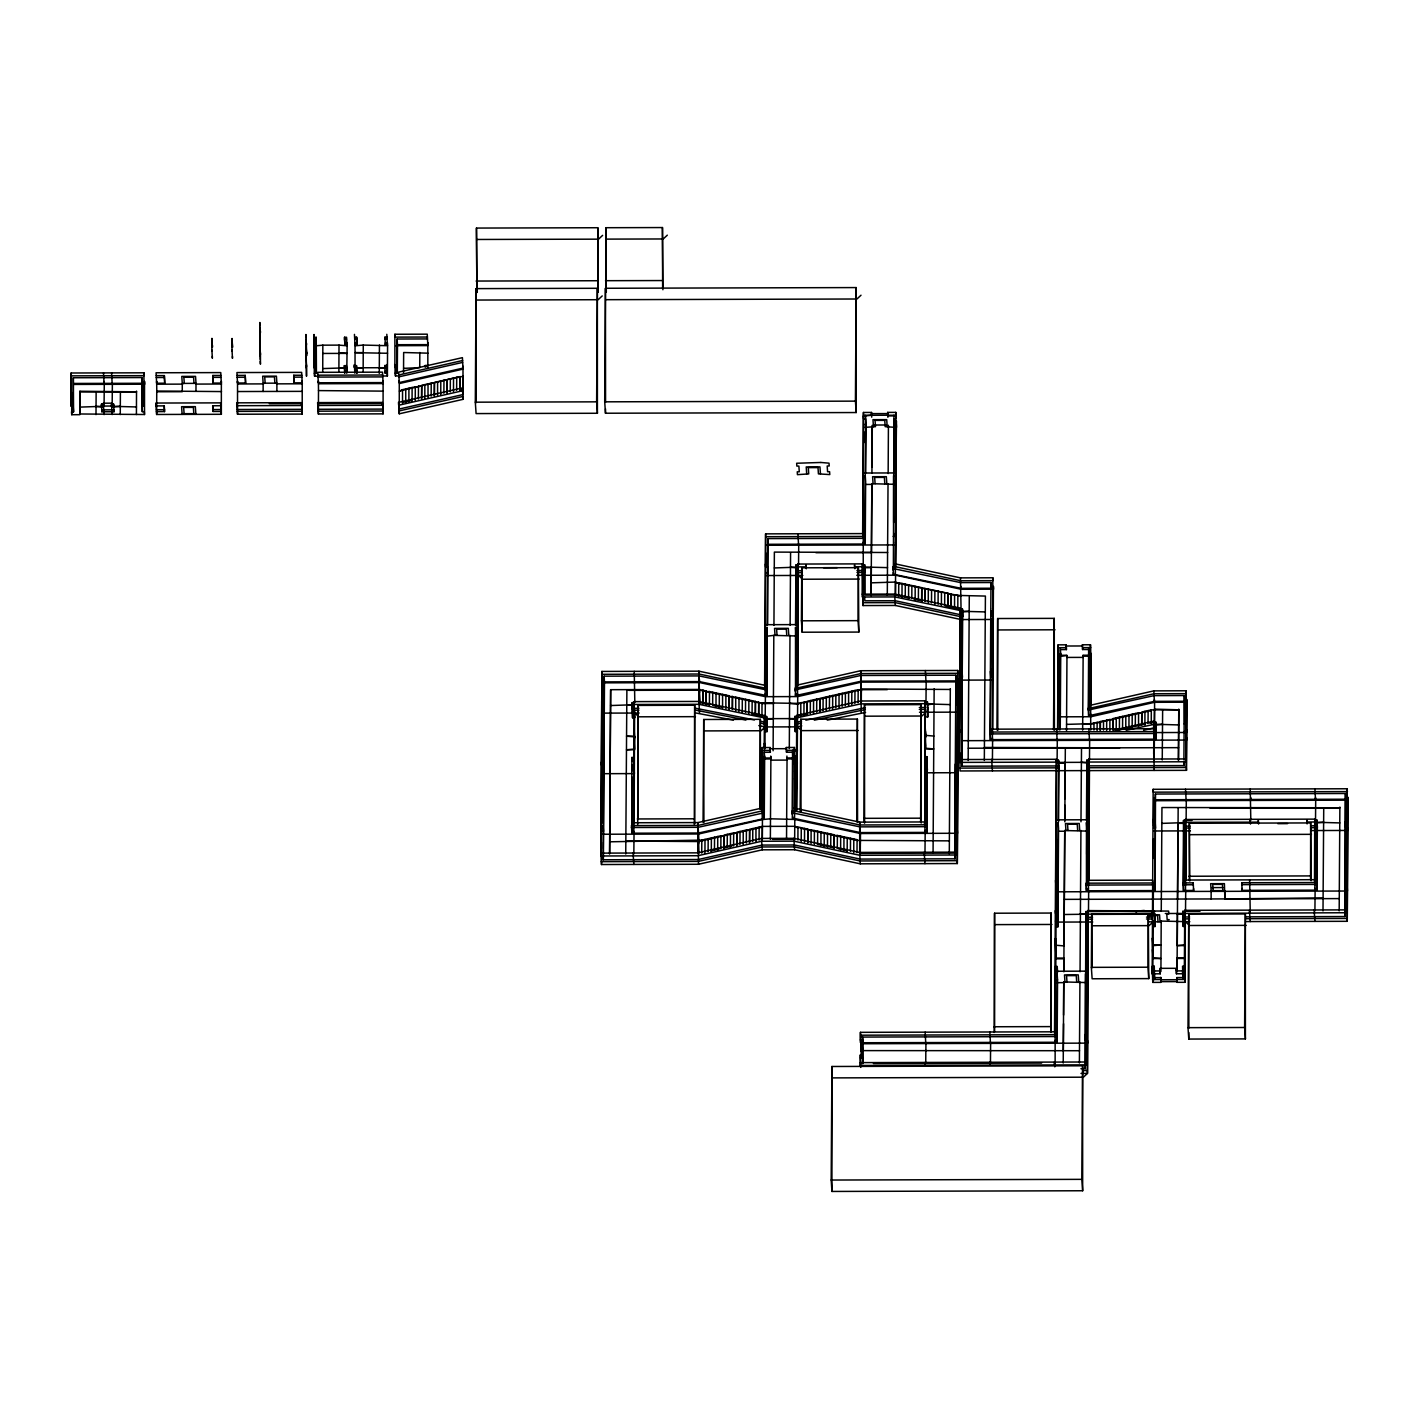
<?xml version="1.0" encoding="UTF-8"?>
<svg xmlns="http://www.w3.org/2000/svg" width="1419" height="1419" viewBox="0 0 1419 1419"><rect width="100%" height="100%" fill="white"/><g stroke="black" fill="none" stroke-linecap="round" stroke-linejoin="round"><path stroke-width="1.5" d="M71.145 373.002L71.34 375.858L144.135 375.663L143.94 372.807L71.145 373.002L70.95 403.298L71.145 406.136L73.167 406.136L73.557 411.847L71.535 411.847L71.73 414.703L79.819 414.685L79.907 391.254L136.579 391.821L79.961 391.963M71.145 406.136L71.34 375.858M71.73 414.703L71.659 392.389M73.167 406.136L73.345 377.756L142.095 377.56L142.29 411.652L144.312 411.652L144.507 414.508L79.766 413.976L79.907 391.254M73.557 411.847L73.345 377.756M95.995 414.632L96.137 391.928M103.498 406.047L103.498 404.167L101.476 404.167L101.476 406.065L113.609 406.029L113.609 404.131L111.587 404.131L111.587 406.029M101.866 411.758L101.866 409.878L113.999 409.843L113.999 411.741L101.866 411.758L101.476 404.167M104.084 381.48L104.066 383.378L103.498 372.913M104.101 410.836L104.084 414.614L103.303 403.209L111.391 403.173L112.172 414.596L112.19 410.8M104.084 404.167L104.279 384.336M112.172 404.149L112.367 384.318M120.26 414.561L120.402 391.857M136.419 414.525L136.526 391.094M142.29 411.652L142.095 377.56M141.918 405.94L143.922 405.94L143.94 372.807M144.507 414.508L144.525 381.374L144.72 384.23M156.072 404.025L156.055 405.905L164.143 405.887L164.533 411.599L156.445 411.616L155.859 403.049L220.566 402.872L220.761 405.728L212.673 405.763L213.063 411.457L221.151 411.439L221.346 414.295L156.64 414.472L156.445 411.616M156.267 375.627L164.356 375.609L164.728 383.201L156.64 383.236L156.072 372.771L220.761 372.594L221.329 383.059L213.24 383.077L212.868 377.365L212.868 375.467L220.956 375.45M221.488 391.573L156.746 391.041L156.64 414.472M156.64 383.236L156.658 381.339L156.799 391.75L182.271 391.697L182.271 383.414L196.017 383.361L195.964 390.935M164.728 383.201L164.356 375.609M164.533 411.599L164.285 405.905M211.857 351.202L211.945 338.343L212.407 347.229L212.424 345.331M212.353 356.311L212.336 358.209L211.91 350.032M213.063 411.457L212.815 405.763M213.24 383.077L212.868 375.467M220.761 405.728L220.779 403.847L221.169 409.541L213.081 409.577M221.346 414.295L221.346 381.161L221.329 383.059M231.971 351.344L232.06 338.467L232.521 347.353L232.095 341.074M232.468 356.435L232.45 358.333L232.042 350.156M236.955 403.794L236.938 405.692L301.626 405.515L301.644 403.617L269.291 403.705M237.133 375.414L245.221 375.379L245.593 382.988L237.505 383.006L236.938 372.558L301.644 372.381L302.212 382.828L294.123 382.846L293.733 377.152L293.751 375.255L301.839 375.237M302.212 382.828L302.229 380.931L302.212 414.064L237.523 414.242L236.742 402.836L301.431 402.659L301.626 405.515M237.505 383.006L237.523 381.108L237.523 414.242M245.593 382.988L245.221 375.379M259.854 355.619L259.872 353.721M259.961 347.761L260.032 327.239M260.457 352.87L260.44 364.169L260.245 361.331M260.422 332.933L260.44 331.053M263.136 391.467L263.136 383.183L276.9 383.148L276.882 391.431M294.123 382.846L293.751 375.255M302.212 414.064L301.644 403.617M305.919 367.645L305.936 365.765M306.043 359.805L306.132 346.928L306.61 353.916M306.522 364.896L306.504 376.212L305.936 334.512L306.132 337.367M306.61 352.781L306.593 355.814L306.167 349.535M306.504 344.959L306.504 343.079M306.664 353.491L306.114 339.265M314.007 367.627L314.025 334.494L313.812 364.772L314.007 367.627L316.029 367.627L316.419 373.321L314.397 373.339L314.45 366.847M318.636 376.177L314.592 376.177L314.646 367.539M316.029 367.627L316.242 337.35L314.22 337.35M316.419 373.321L316.242 337.35M317.998 377.082L317.821 372.328L382.509 372.15L383.077 382.598L318.388 382.775L317.998 377.082L382.687 376.904M383.077 382.598L383.095 380.718L383.095 413.851L318.388 414.029L317.608 402.606L382.314 402.428L382.509 405.284L317.803 405.462L317.821 403.581L382.527 403.404L382.917 409.098L318.211 409.275M383.236 391.13L318.495 390.597L318.388 414.029M318.388 382.775L318.388 380.895L318.495 390.597M322.716 372.381L322.84 345.172L339.017 345.119L347.141 345.81L346.75 373.25M338.875 372.328L339.017 345.119M344.746 371.352L344.728 373.25L344.356 365.659L346.378 365.641L346.768 371.352L344.746 371.352L344.356 365.659M344.533 339.159L344.533 337.261L346.555 337.261L346.945 344.852L344.923 344.852L344.533 339.159L346.555 339.141M344.923 344.852L344.533 337.261M346.378 365.641L346.36 367.539L344.338 367.539M346.945 344.852L346.945 342.955L344.923 342.972M356.471 367.503L354.448 367.521L354.466 365.623L356.488 365.623L356.861 373.215L356.488 365.623M354.644 337.243L356.666 337.225L357.038 344.835L355.016 344.835L354.448 334.387M354.839 373.215L354.466 365.623M355.016 344.835L355.034 342.937L355.052 372.292M357.038 344.835L356.666 337.225M363.14 372.275L363.264 345.065L387.582 345.704L387.387 375.982L383.343 376M379.263 373.41L379.441 345.012M382.509 405.284L382.527 403.404M384.797 365.534L384.78 367.432L386.802 367.432L386.819 365.534L384.797 365.534L385.17 373.144L387.192 373.126L387.387 375.982M386.979 339.035L386.997 337.154L384.975 337.154L384.957 339.052L386.979 339.035L387.582 345.704M385.17 373.144L385.188 371.246L387.192 371.246L387.192 373.126M385.347 344.746L385.365 342.866L387.387 342.848L387.369 344.746L385.347 344.746L384.975 337.154M395.316 366.616L395.28 373.108L397.302 373.108L396.912 367.397L394.89 367.397L394.89 334.263L427.243 334.175L427.811 344.64L397.48 344.711L397.089 339.017L427.421 338.928M399.519 375.946L395.475 375.964L395.529 367.308M396.912 367.397L397.089 339.017M397.302 373.108L397.48 344.711M398.704 403.351L398.686 405.249L462.417 390.793L462.417 388.912L462.807 394.606L399.076 409.062L399.271 413.798L462.984 399.36L463.002 366.226L462.984 368.124L399.253 382.562L398.686 372.115L462.417 357.659L462.984 368.124M399.253 382.562L399.271 380.664L399.271 413.798M402.517 403.351L402.553 389.657L412.113 387.493L421.727 386.039L421.638 399.023M403.528 373.339L403.652 352.515L427.97 353.171M405.71 402.624L405.745 388.93M408.885 401.896L408.92 388.221M412.078 401.187L412.113 387.493M415.253 400.46L415.306 386.766M418.392 399.023L418.481 386.039M419.829 352.48L419.74 367.61L403.599 368.372M421.585 398.296L421.674 385.329L431.234 383.165L434.462 383.148L434.374 396.132M424.813 398.296L424.849 384.602M425.221 367.326L425.221 365.428L427.243 365.428L427.243 367.308M427.811 344.64L427.828 342.742L427.828 367.592M428.006 397.568L428.041 383.875M431.145 396.132L431.234 383.165M434.338 395.404L434.409 382.438L443.97 380.274L447.216 380.257L447.127 393.24M437.566 395.404L437.602 381.711M440.759 394.677L440.795 380.984M443.881 393.24L443.97 380.274M447.074 392.531L447.162 379.547L456.723 377.383L459.951 377.365L459.862 390.349M450.266 391.804L450.355 378.82M453.495 391.786L453.53 378.11M456.634 390.349L456.723 377.383M459.827 389.64L459.898 376.656L463.144 376.656M475.312 402.18L476.057 288.625L597.364 288.288L597.399 413.266L476.092 413.585L475.312 402.18L596.636 401.843L597.399 413.266M476.465 228.069L476.89 292.474L476.465 228.069L597.771 227.732L598.197 292.137L597.771 227.732M476.163 402.677L476.057 288.625M596.636 401.843L597.364 288.288M795.385 691.833L795.119 688.02L797.141 688.02L796.946 685.164L860.677 670.726L957.736 670.46L956.725 855.001L859.683 855.267L794.019 841.165L761.666 841.254L697.935 855.71L600.893 855.976L601.887 671.435L698.928 671.169L764.61 685.253L764.806 688.109L766.828 688.109L767.2 695.7L699.496 681.617L604.476 681.883L604.086 676.171L699.124 675.923L766.81 689.989L767.218 627.535L765.196 627.553L765.001 624.697L797.354 624.608L797.549 627.464L795.527 627.464L795.509 695.629L861.244 681.173L956.282 680.907L956.122 704.941M600.893 855.976L601.887 671.435M957.311 863.55L958.304 679.009L957.311 863.55L860.269 863.816L794.605 849.733L762.251 849.821L698.52 864.26L601.479 864.526L601.319 855.196M601.372 848.704L601.408 842.212M601.532 822.754L602.365 695.133M601.479 864.526L601.532 855.87M601.745 823.428L602.365 728.266M604.707 401.825L605.452 288.27L856.171 287.578L856.207 412.539L605.487 413.231L604.707 401.825L855.426 401.134L856.207 412.539M605.86 227.714L606.285 292.119L605.86 227.714L662.46 227.554L662.904 289.742M605.487 413.231L605.523 408.867M605.558 402.322L605.452 288.27M604.086 676.171L603.306 859.772L698.343 859.524L762.074 845.068L794.409 844.979L860.091 859.08L955.111 858.814L955.306 764.149L957.328 764.149L957.133 761.293M603.306 859.772L604.476 681.883M609.585 854.061L610.649 689.687L699.62 689.439M609.638 852.606L610.649 689.687M625.744 854.025L626.879 690.343M764.664 756.114L764.256 818.568L698.52 833.024L631.792 833.201L631.863 757.48L633.885 757.48L634.275 763.174L633.885 822.648M767.023 722.2L766.969 731.654L764.947 731.672L764.398 715.531L698.733 701.447L634.045 701.625L634.577 717.748L632.555 717.766L632.218 702.6L634.24 702.582M631.792 833.201L632.164 777.24M632.555 717.766L632.218 702.6M634.045 701.625L633.814 833.201L633.832 831.303M634.045 742.048L634.133 729.189L634.595 738.057M633.832 853.99L634.027 834.159M634.825 702.6L634.24 671.347M634.098 823.339L634.612 710.192M637.699 824.652L638.053 705.403L694.671 705.243L694.742 823.659M638.16 819.455L638.053 705.403M662.638 288.163L662.46 227.554M694.317 824.51L694.671 705.243M709.535 704.675L698.946 702.405L698.928 704.303L766.615 718.386M698.538 853.812L698.716 833.982L762.446 819.543L770.482 818.798L794.8 819.455L860.464 833.538L955.501 833.272M699.496 681.617L699.514 679.736M699.638 701.678L699.124 683.586L698.928 704.303L632.2 704.48L632.59 710.192L638.94 710.174M701.731 853.103L701.802 840.119L720.923 835.791L724.169 835.773L724.08 848.757M702.813 703.114L702.902 690.148L702.866 703.842M703.061 822.115L703.718 719.486L760.336 719.327L760.602 809.362M703.913 822.612L703.718 719.486M704.959 853.085L704.995 839.392M706.094 703.824L706.183 690.84L702.937 690.858M706.148 704.534L706.183 690.84M708.099 851.648L708.187 838.664M709.429 705.243L709.465 691.55L706.236 691.567M711.327 851.648L711.362 837.955M712.657 705.225L712.746 692.259L709.465 691.55M714.466 850.212L714.555 837.228M715.992 706.644L716.027 692.969L712.746 692.259M717.695 850.194L717.748 836.5M719.273 707.354L719.309 693.66L716.027 692.969M720.834 848.757L720.923 835.791M722.555 708.063L722.59 694.37L719.309 693.66M724.027 848.048L724.116 835.064L733.676 832.9L736.904 832.882L736.816 845.866M725.854 708.755L725.889 695.079L722.59 694.37M727.22 847.32L727.291 834.337M729.082 708.755L729.171 695.771L725.889 695.079M729.135 709.465L729.171 695.771M730.448 847.303L730.483 833.627M732.364 709.465L732.452 696.481L729.206 696.498M732.435 708.01L732.452 696.481M733.588 845.866L733.676 832.9M735.698 710.884L735.734 697.19L732.506 697.19M736.78 845.156L736.851 832.173L746.412 830.009L749.658 829.991L749.569 842.975M738.98 711.575L739.015 697.882L735.734 697.19M739.955 844.429L740.044 831.445M742.261 712.285L742.297 698.591L739.015 697.882M743.201 844.429L743.237 830.736M745.489 712.285L745.578 699.301L742.297 698.591M746.323 842.992L746.412 830.009M748.824 713.686L748.86 700.01L745.578 699.301M749.516 842.265L749.604 829.281L762.34 826.39L794.693 826.301L798.844 827.898L794.746 827.029M752.07 713.686L752.159 700.702L748.86 700.01M752.709 841.538L752.797 828.572M755.351 714.396L755.44 701.412L752.159 700.702M755.405 715.105L755.44 701.412M755.937 841.538L755.972 827.845M758.633 715.087L758.722 702.121L755.476 702.121M758.686 715.815L758.722 702.121M759.076 840.101L759.165 827.117M759.75 808.865L760.336 719.327M761.968 716.506L762.003 702.813L758.757 702.831M631.81 831.321L631.42 825.61L698.13 825.432L761.861 810.976L762.056 747.565L770.145 747.547L770.34 752.283L764.273 752.301L764.664 758.012L770.73 757.994L770.872 760.141L787.048 760.087L786.906 756.061M762.056 747.565L762.234 818.586M762.269 839.374L762.34 826.39M762.287 810.196L762.642 756.132M762.305 840.083L762.446 819.543M762.517 808.724L762.712 778.446M764.273 750.42L763.865 812.874L698.13 827.312L631.402 827.508M764.202 747.973L764.398 715.531M764.61 685.253L765.604 533.863L862.646 533.597L862.841 536.435M764.469 749.534L764.504 743.095L764.859 748.327M764.947 731.672L764.61 716.489L766.632 716.489L767.005 724.098M765.604 533.863L765.178 695.7L765.196 693.82M765.249 685.164L765.551 637.574M766.029 566.199L766.1 553.233M765.036 748.629L764.983 724.098L760.761 723.193M765.196 716.506L765.391 696.676L699.709 682.574L604.813 682.841M765.462 685.856L765.551 670.708M766.969 731.654L766.632 716.489M767.236 625.389L767.803 538.599L864.845 538.333L865.661 415.324M767.2 695.7L767.218 627.535M767.661 624.591L767.803 538.599M770.145 749.445L770.145 747.547M770.73 757.994L770.73 756.096L770.925 758.952L764.859 758.97M770.357 839.356L770.889 758.243M773.107 750.775L773.816 635.375L798.134 636.014L797.939 633.158L795.917 633.176L795.527 627.464M773.94 625.265L774.366 552.097L887.638 552.505M786.321 749.392L786.321 747.494L794.409 747.476L794.587 818.497L860.269 832.581L926.979 832.403L927.05 756.664L925.028 756.664L925.419 762.375M786.906 757.959L792.955 757.941L792.582 752.23L786.516 752.247L786.516 750.349L794.605 750.332M786.534 839.303L787.048 758.207M789.301 748.558L789.993 635.322M790.117 625.229L790.578 552.771M794.587 818.497L792.565 818.497L792.174 812.785L792.582 750.332M792.565 818.497L792.582 816.599M792.937 762.535L792.973 756.043L794.995 756.043L794.871 808.635M926.979 832.403L926.607 824.794L859.879 824.971L794.214 810.888L794.409 747.476M796.964 716.4L797.283 731.583L795.261 731.583L794.942 716.418L807.588 714.005M795.545 625.3L795.935 565.01L797.957 565.01L797.531 695.612L797.531 693.731L795.509 693.731L795.509 695.629M794.64 810.107L794.995 756.043M794.658 839.995L794.8 819.455M795.261 731.583L794.942 716.418M795.775 654.798L795.917 633.176M795.97 624.52L795.935 565.01M796.13 810.621L796.751 715.442L860.482 701.004L925.188 700.826L925.223 824.705M796.946 685.164L797.744 564.053L862.45 563.875L863.018 605.558L895.371 605.47L961.053 619.553L960.698 671.471M796.361 809.149L796.609 771.297L794.587 771.297M796.768 755.866L796.857 743.006L797.372 750.704L793.327 750.722M796.768 810.515L797.726 696.587L861.457 682.131L958.499 681.865M797.797 685.767L798.081 566.908M798.542 565.01L798.72 545.18M797.904 839.995L797.975 827.011L807.837 829.122L807.801 842.815M800.174 810.941L800.777 719.22L857.378 719.061L857.555 822.186M800.777 716.4L800.813 702.707L807.234 701.979L807.163 714.963M801.416 620.812L801.77 567.813L858.371 567.671L858.814 632.076L802.196 632.218L801.416 620.812L858.034 620.653L858.814 632.076M801.025 811.437L800.777 719.22M802.196 632.218L801.77 567.813M801.221 841.414L801.256 827.72M803.917 714.963L804.005 701.997M804.52 842.106L804.555 828.43M807.109 714.254L807.198 701.27L816.759 699.106L819.987 699.088L819.898 712.072M807.748 842.106L807.837 829.122M810.302 713.526L810.373 700.543M811.083 843.525L811.118 829.831L807.872 829.831M813.53 713.509L813.566 699.833M814.364 844.216L814.4 830.541L811.118 829.831M816.67 712.09L816.759 699.106M817.592 844.216L817.681 831.232L814.4 830.541M819.845 711.362L819.934 698.379L858.176 689.723L887.283 689.634M820.927 845.635L820.962 831.942L817.681 831.232M823.038 710.635L823.126 697.651M824.208 846.345L824.244 832.651L820.962 831.942M826.266 710.635L826.319 696.942M827.49 847.037L827.525 833.343L824.244 832.651M829.405 709.198L829.494 696.215M830.736 847.037L830.824 834.053L827.525 833.343M832.651 709.181L832.687 695.487M831.179 1180.04L831.924 1066.485L1082.626 1065.793L1082.662 1190.754L831.942 1191.446L831.179 1180.04L1081.881 1179.349L1082.662 1190.754M834.017 847.746L834.106 834.762L830.824 834.053M831.942 1191.446L831.924 1066.485M834.07 848.456L834.106 834.762M835.791 707.744L835.862 694.778M837.299 848.438L837.387 835.472L834.141 835.472M839.019 707.744L839.055 694.051M840.633 849.857L840.669 836.163L837.387 835.472M842.159 706.307L842.247 693.323M843.915 850.566L843.95 836.873L840.669 836.163M845.352 705.58L845.422 692.596M847.196 851.276L847.232 837.582L843.95 836.873M848.58 705.58L848.615 691.887M850.442 851.258L850.513 838.274L847.232 837.582M851.772 704.853L851.808 691.159M855.426 401.134L856.171 287.578M853.759 852.677L853.795 838.984L850.513 838.274M854.894 703.416L854.983 690.432M856.721 821.707L857.378 719.061M858.034 620.653L858.371 567.671M857.005 852.659L857.094 839.693L853.795 838.984M858.087 702.689L858.176 689.723M860.783 696.002L860.872 683.142L861.457 690.414M860.375 840.403L860.269 854.398L859.879 834.549L860.357 841.538M861.28 701.979L861.368 688.995L950.375 689.457M861.244 681.173L861.262 679.275M860.411 841.112L860.464 833.538M861.315 702.689L860.854 675.479L955.892 675.213L956.282 680.907M962.88 616.697L962.49 610.986L894.786 596.92L862.45 597.009L862.45 563.875M862.646 533.597L863.444 412.468L871.532 412.45L871.709 417.186M862.45 597.009L862.646 564.833L864.668 564.815L864.916 594.259M863.444 412.468L863.231 564.833M863.213 544.045L863.231 542.147M863.284 533.491L863.462 505.377M863.887 442.657L863.958 431.837M863.018 605.558L863.036 572.425L856.97 572.442M1087.894 911.548L1086.883 1064.853L860.446 1065.474L860.304 1055.044L862.326 1055.044M1080.941 1068.684L1085.269 1068.667L1085.464 974.019L1087.486 974.002L1087.291 971.146L1054.938 971.252L1055.133 974.09L1057.155 974.09L1057.545 979.802L1057.137 1042.255L860.588 1042.752L860.393 1039.914L860.446 1032.34L1054.548 1031.808L1054.743 1034.664M860.446 1065.474L860.304 1055.044M860.588 1042.752L860.446 1032.34M861.173 1051.319L861.014 1042.788M861.085 1057.102L861.227 1043.745L1087.664 1043.125L1087.468 1040.269L1085.446 1040.287L1085.056 1034.575L1087.078 1034.575L1086.883 1031.719M864.668 564.815L864.473 595.111L894.804 595.022L909.632 598.197M768.193 544.293L865.235 544.027L865.643 481.573L865.253 475.879L863.231 475.879L863.036 473.024L895.389 472.935L895.584 475.791L893.562 475.791L893.686 522.6M865.696 472.935L866.033 423.181M864.011 822.133L864.508 704.782L921.108 704.622L921.197 823.038M862.468 1063.576L862.646 1037.076L863.054 1063.576M864.579 823.197L864.508 704.782M871.514 414.33L871.532 412.45M871.124 595.093L871.851 483.702L896.169 484.358L895.974 481.502L893.952 481.502M871.922 472.882L872.242 425.31M871.177 595.803L871.319 566.979M815.925 552.701L871.461 552.541L871.851 483.702M872.011 467.117L872.295 426.019M887.691 414.295L887.691 412.397L895.779 412.379L895.974 415.235L887.886 415.253L887.691 412.397M887.886 415.253L887.886 417.151L887.638 413.585L871.461 413.621M887.301 595.04L888.028 483.666M888.152 473.556L888.418 425.257M991.367 588.229L961.035 588.317L893.349 574.234L893.952 415.235M893.349 574.234L893.349 572.336M894.005 472.846L894.325 423.11M895.779 412.379L895.371 574.234M895.389 595.022L895.478 582.056L871.266 582.837M895.424 565.844L896.365 420.946L894.342 420.946M895.442 595.732L895.566 575.192L865.253 575.28M895.637 566.536L896.365 420.946M898.67 595.732L898.759 582.748L921.747 587.679L921.711 601.372M902.005 597.151L902.041 583.457M905.233 597.133L905.322 584.167M908.568 598.552L908.603 584.859M911.814 598.552L911.885 585.568M915.149 599.971L915.184 586.278M918.377 599.953L918.465 586.987M921.658 600.663L921.747 587.679M920.629 821.973L921.108 704.622M924.94 601.372L925.028 588.388L921.8 588.388M925.011 599.918L925.028 588.388M925.188 700.826L924.957 832.403M924.975 853.191L925.17 833.361M925.968 703.948L926.164 681.954M927.05 756.664L926.589 826.692L859.879 826.869L792.174 812.785M927.352 711.238L925.33 711.256L925.72 716.95L927.742 716.95L927.405 701.784L925.383 701.784M928.274 602.791L928.31 589.098L925.082 589.098M925.738 1063.399L925.827 1050.432M927.742 716.95L927.795 707.496M925.88 1051.142L925.915 1043.568M931.503 602.773L931.591 589.79L928.31 589.098M933.063 853.174L934.145 688.8M934.837 604.192L934.873 590.499L931.591 589.79M938.083 604.175L938.154 591.209L934.873 590.499M941.4 605.594L941.453 591.918L938.154 591.209M944.646 605.594L944.735 592.61L941.453 591.918M947.927 606.303L948.016 593.319L944.735 592.61M947.981 607.013L948.016 593.319M949.293 853.848L950.322 688.747M951.209 606.995L951.298 594.029L948.069 594.029M951.28 605.558L951.298 594.029M954.544 608.414L954.579 594.721L951.351 594.738M955.892 675.213L954.721 853.103L859.701 853.369M957.825 609.123L957.86 595.43L954.579 594.721M956.725 855.001L957.736 670.46M1058.539 762.127L959.475 762.393L960.273 608.148L894.591 594.064L862.255 594.153M959.475 762.393L960.468 609.106L945.639 605.931M1087.433 770.606L960.06 770.96L959.954 752.975M960.503 670.779L960.61 611.004M961.035 588.317L961.053 586.419M961.053 609.106L960.468 577.87L894.804 563.786L894.981 566.624L960.663 580.726L993.016 580.637L992.821 577.781L960.468 577.87M960.468 609.106L962.49 609.106L961.887 766.207L1058.946 765.941L1058.574 821.903M961.887 766.207L962.49 609.106M968.166 760.495L969.283 596.831M984.325 760.442L985.407 596.069L957.86 595.43M892.959 568.522L960.645 582.606L990.976 582.535L989.983 733.925L1155.775 733.481L1156.166 739.175L990.373 739.636L990.001 732.044L1155.793 731.583L1156.183 737.295M990.373 739.636L991.171 618.79M992.821 577.781L992.395 739.636L992.413 737.738M990.444 1063.221L990.622 1043.391M992.413 760.424L992.608 740.594M992.679 729.774L993.406 586.331L993.602 589.187M994.205 1032.464L994.559 913.215L1051.177 913.056L1051.248 1031.471M994.63 1031.613L994.559 913.215M996.936 729.898L997.663 618.524L1054.264 618.365L1054.388 730.235M997.788 730.395L997.663 618.524M1050.823 1032.305L1051.177 913.056M1053.537 729.738L1054.264 618.365M1054.548 1031.808L1056.321 759.289L959.279 759.555M1054.53 1064.942L1054.548 1063.044M1057.598 972.228L1057.208 966.516L1055.186 966.534L1055.133 1063.044M1245.705 916.834L1345.052 916.55L1345.425 793.505L1155.385 794.037L1155.172 890.582L1086.44 890.777L1086.457 822.612L1088.479 822.612L1088.284 819.756L1055.931 819.845L1056.126 822.701L1058.148 822.683L1058.539 828.394L1057.882 926.802L1055.86 926.82L1056.534 760.247L1058.556 760.229L1058.929 767.839L959.865 768.105M1055.115 1042.255L1055.133 1040.358M1055.789 971.838L1056.446 839.214M1057.12 760.247L1057.297 740.416M1057.581 729.206L1058.148 644.847L1066.219 644.829L1066.414 649.583L1060.348 649.6L1060.738 655.294L1066.804 655.276L1066.946 657.423L1083.123 657.387L1082.981 655.241L1089.047 655.223L1088.657 649.512L1082.591 649.53L1082.395 644.794L1090.484 644.758L1090.732 730.076M1057.794 729.898L1058.148 644.847M1058.361 707.478L1058.716 653.414L1058.574 708.17M1057.208 966.516L1056.747 1036.544L860.623 1037.076M1057.882 926.802L1058.148 822.683M1058.166 820.519L1058.556 760.229M1059.816 730.093L1060.348 647.703M1060.241 729.26L1060.738 653.414M1063.221 1063.026L1063.753 981.913L1086.049 982.569M1063.824 971.075L1064.747 830.523L1089.065 831.162L1088.87 828.306L1086.848 828.324L1086.457 822.612M1064.8 821.867L1065.332 747.955M1063.541 1023.72L1063.31 1050.042M1063.594 1015.082L1063.753 981.913M1063.878 971.802L1063.913 958.073L1055.825 958.091M1064.747 830.523L1064.037 945.923L1055.913 945.231M1064.871 820.413L1064.959 805.283M1065.013 798.791L1065.19 762.393M1066.219 646.727L1066.219 644.829M1066.52 730.856L1066.964 655.525L1060.933 656.27M1079.398 1062.991L1079.93 981.877M1080.054 971.767L1080.923 830.47M1080.976 821.814L1081.509 747.919M1082.395 646.674L1082.395 644.794M1082.591 649.53L1082.591 647.649L1090.679 647.614M1082.644 730.111L1083.14 655.489M1081.881 1179.349L1082.626 1065.793M1154.605 911.37L1085.872 911.566L1085.269 1068.667M1086.457 820.448L1086.865 760.158L1088.887 760.158L1088.515 880.223M1085.907 971.075L1085.854 913.446M1086.44 890.777L1086.049 883.168L1154.8 882.99L1155.19 888.684L1153.168 888.702L1153.15 890.582L1152.76 884.888M1086.67 854.273L1086.848 828.324M1086.883 821.832L1086.865 760.158M1088.657 647.632L1088.249 710.085L1154.002 695.629L1184.333 695.541L1184.581 723.087M1184.723 701.252L1154.392 701.341L1088.639 715.779L1089.029 655.489M1086.883 1064.853L1087.681 910.59L1168.6 911.087L1168.795 913.942L1166.773 913.942L1167.163 919.654L1169.185 919.636M1088.071 883.168L1088.675 759.2L1185.716 758.934L1185.912 761.772L1086.848 762.056L1087.238 767.75L1186.302 767.484L1186.497 770.34L1089.455 770.606L1089.26 767.75M1088.887 760.158L1088.462 890.76M832.687 1077.89L1083.406 1077.198L1087.468 1073.403L1087.681 910.59M1092.577 919.14L1088.267 919.157L1087.468 1073.403L1080.994 1073.42M1088.479 911.566L1088.657 891.717M1088.728 880.915L1089.455 770.606M1089.473 760.158L1089.65 740.328M1088.639 715.779L1088.267 708.187L1090.289 708.187L1090.484 644.758M1090.661 715.779L1090.679 713.881M1090.945 705.917L1091.069 653.325L1091.264 656.181M1091.353 967.35L1091.708 914.368L1148.308 914.208L1148.751 978.613L1092.133 978.773L1091.353 967.35L1147.971 967.208L1148.751 978.613M1092.204 967.723L1091.708 914.368M1093.96 730.076L1093.96 722.874L1100.381 722.147L1100.328 730.785M1097.082 730.803L1097.153 722.147M1100.275 730.076L1100.328 721.437L1113.135 719.256L1113.064 730.076M1103.503 730.076L1103.521 720.71M1106.643 730.803L1106.696 719.983M1109.871 730.785L1109.889 719.256M1113.01 729.348L1113.081 718.546L1138.57 712.764L1141.798 712.746L1141.727 723.566M1116.185 730.803L1116.256 717.819M1119.414 730.785L1119.449 717.092M1122.553 729.348L1122.642 716.382M1125.781 729.348L1125.817 715.655M1128.921 727.912L1129.01 714.928M1132.167 727.894L1132.202 714.2M1135.289 726.457L1135.377 713.491M1138.535 726.457L1138.57 712.764M1141.674 725.02L1141.763 712.036L1151.306 709.872L1178.817 709.802L1178.479 760.619M1144.902 725.003L1144.938 711.327M1148.042 723.566L1148.131 710.6M1147.971 967.208L1148.308 914.208M1151.27 723.566L1151.306 709.872M1182.949 971.891L1182.896 979.447L1182.559 966.179L1184.581 966.179L1184.528 973.736L1176.44 973.771L1176.209 968.308L1160.033 968.343L1160.263 973.806L1152.175 973.824L1153.168 789.301L1347.27 788.769L1346.666 912.736L1165.301 913.517M1113.259 730.306L1153.629 721.171L1154.144 770.428M1153.682 754.021L1153.771 741.144L1154.25 748.132M1154.605 977.638L1160.671 977.62L1160.848 982.374L1152.76 982.391L1152.228 966.268L1154.25 966.25L1154.587 979.536L1154.215 971.926M1154.995 917.082L1154.942 926.536L1152.92 926.554L1152.938 922.758M1153.257 898.404L1153.168 912.417L1152.778 892.551L1153.257 899.54M1153.363 858.406L1153.487 838.948M1153.576 825.964L1153.753 797.85L1153.789 826.656M1154.161 759.981L1154.25 746.997M1154.197 729.721L1153.629 721.171M1154.41 722.129L1154.498 709.145L1178.817 709.802M1154.41 699.443L1154.392 701.341L1153.824 690.876L1186.178 690.787L1185.912 761.772M1152.76 982.391L1152.938 956.441M1152.991 947.786L1153.133 926.146M1153.31 899.114L1153.381 887.23M1154.303 747.724L1154.356 740.15M1154.463 722.839L1154.605 702.299L1186.94 702.21L1186.497 770.34M1154.197 973.824L1154.25 966.25M1154.942 926.536L1154.605 913.268L1064.25 914.51M1155.172 890.582L1155.385 794.037M1155.775 733.481L1155.846 722.111L1149.585 723.087M1156.166 739.175L1156.237 727.823M1160.263 973.806L1160.086 969.071M1160.831 977.319L1160.795 981.646L1176.972 981.611L1176.848 977.585L1182.914 977.567L1182.524 971.855M1160.919 971.536L1161.203 921.091L1189.831 921.729M1161.256 911.353L1161.948 807.535L1339.908 807.766L1209.981 808.12M1162.25 759.963L1162.64 709.837M1176.44 973.771L1176.457 971.873M1176.262 969.017L1176.245 970.915L1184.333 970.88L1184.528 973.736M1177.043 970.773L1178.16 808.209M1178.426 759.91L1178.763 709.092M1177.096 971.483L1177.131 957.772L1185.22 957.736M1185.362 945.586L1177.273 945.604L1177.415 913.481M1178.018 822.63L1177.522 898.333M1185.06 913.197L1185.273 926.465L1183.251 926.465L1182.914 911.3L1200.031 911.246M1191.995 820.43L1183.517 820.448L1183.091 884.8L1193.202 884.764L1193.219 882.884L1183.109 882.902L1183.481 890.511L1193.592 890.476L1193.61 888.578M1183.907 759.892L1184.333 695.541M1183.251 926.465L1183.304 916.993L1189.636 916.976M1183.481 890.511L1183.907 826.16L1190.239 826.142M1087.256 765.87L1184.297 765.604L1184.333 761.223M1184.333 970.88L1184.741 910.324L1346.471 909.881L1346.666 912.736M1185.131 882.902L1185.326 819.49L1314.721 819.135L1314.916 821.991M1185.716 758.934L1186.178 690.787M1185.273 926.465L1184.936 911.282M1185.539 820.448L1185.504 890.493M1176.848 977.585L1177.025 982.32L1185.113 982.303L1184.581 966.179M1185.574 879.957L1185.663 822.346M1186.302 767.484L1186.745 699.354L1186.94 702.21M1185.113 982.303L1185.308 918.891M1185.521 911.3L1185.716 891.451M1185.787 880.649L1185.912 828.04M1186.124 820.448L1186.302 800.618M1188.005 1027.658L1188.75 914.102L1245.368 913.942L1245.403 1038.903L1188.785 1039.063L1188.005 1027.658L1244.623 1027.498L1245.403 1038.903M1189.264 880.064L1189.353 823.268L1310.659 822.931L1311.138 880.702M1188.785 1039.063L1188.82 1032.518M1188.856 1028.154L1188.75 914.102M1189.814 881.039L1189.353 823.268M1323.093 897.943L1224.881 898.919L1224.402 883.647L1210.655 883.682L1211.187 891.38M1241.731 882.742L1241.731 884.64L1316.53 884.427L1316.921 890.139L1242.122 890.352L1241.731 882.742L1316.548 882.547L1316.938 888.241M1242.122 890.352L1242.122 888.454M1244.623 1027.498L1245.368 913.942M1249.625 913.002L1249.642 911.104M1250.228 822.169L1250.228 820.271M1250.795 799.482L1250.813 797.584M1250.228 911.122L1249.625 879.869M1250.813 820.271L1250.228 789.035M1310.571 879.727L1310.659 822.931M1314.526 882.547L1314.721 819.135M1311.262 827.703L1317.329 827.685L1316.956 820.093L1314.934 820.093L1314.899 890.139L1314.916 888.259M1314.916 910.945L1315.111 891.097M1315.129 855.799L1315.236 838.505M1315.519 820.093L1315.697 800.263M1315.502 797.407L1315.502 799.305L1314.916 788.858M1316.53 884.427L1316.956 820.093M1316.921 890.139L1317.346 825.787L1311.28 825.805M1323.005 910.909L1323.732 807.819M1339.181 910.874L1339.873 807.056M1345.425 793.505L1345.052 916.55M1346.471 909.881L1347.27 788.769M1347.252 921.303L1347.855 797.318L1347.252 921.303L1245.9 921.57M602.614 235.359L598.552 239.155L477.227 239.474M602.224 295.915L598.144 299.711L476.837 300.048M667.32 235.164L663.241 238.96L606.64 239.119M861.014 295.205L856.952 299.001L606.232 299.693M398.881 374.971L462.612 360.515M398.863 376.851L462.594 362.413M399.466 383.52L463.197 369.082M402.943 402.393L411.439 400.46M399.076 410.942L462.789 396.504L462.984 399.36M797.141 688.02L860.872 673.582L957.931 673.316M860.854 675.479L795.119 689.918M789.549 703.452L797.691 704.143L800.813 702.707M802.994 702.955L861.404 689.705M801.593 721.154L797.354 722.111L796.751 715.442M805.85 720.196L865.395 707.655M801.593 723.051L797.336 724.009L797.531 726.865L801.558 730.625L858.158 730.483M814.329 720.16L865.377 709.553M797.531 726.865L801.788 725.889M827.277 720.125L865.572 712.409M1090.094 705.332L1153.824 690.876M1090.289 708.187L1154.019 693.731L1186.355 693.643M1154.605 702.299L1090.874 716.737L1058.521 716.826M1082.679 723.619L1090.821 724.311L1093.96 722.874M1096.124 723.105L1151.359 710.582M761.666 808.12L697.935 822.577L633.246 822.754L633.442 825.61M1117.711 730.306L1145.328 724.045M1126.207 730.271L1155.846 724.009M1143.59 730.235L1154.215 727.823M762.393 827.117L698.662 841.556L625.832 841.041M956.548 852.145L859.488 852.411L793.824 838.327L761.471 838.416L697.74 852.854L600.698 853.121M710.688 850.921L719.185 849.005M723.442 848.03L731.938 846.114M476.11 281.051L597.417 280.731M605.505 280.696L662.123 280.554M427.438 337.03L395.085 337.119L394.89 334.263M354.644 339.123L356.666 339.123M314.787 345.899L322.84 345.172M355.229 345.793L363.264 345.065M395.67 345.686L428.024 345.597M346.945 367.805L322.734 368.585M355.034 367.787L385.365 367.716M346.999 368.532L338.857 367.84M355.087 368.497L363.122 367.769M385.418 368.426L379.299 367.716M354.856 371.335L356.878 371.317M318.016 375.184L382.704 375.006M156.25 377.525L164.338 377.507M212.868 377.365L220.938 377.348M237.115 377.294L245.203 377.277M293.733 377.152L301.821 377.117M73.735 383.449L142.485 383.272M74.09 384.425L142.556 384.23M156.835 384.194L182.732 384.123M195.662 384.088L221.541 384.017M237.718 383.964L263.597 383.893M276.528 383.857L302.424 383.786M318.583 383.751L383.29 383.573M102.062 406.331L79.872 407.111M112.172 406.313L136.472 406.951M102.097 407.04L95.995 406.348M112.207 407.022L120.26 406.277M156.462 409.719L164.551 409.701M237.345 409.506L302.034 409.328M237.328 411.386L302.016 411.208M318.193 411.173L382.899 410.996L383.095 413.851M182.075 413.692L195.822 413.656M863.639 415.324L887.62 415.217M887.673 415.927L895.761 415.909L895.957 418.765L893.935 418.765L894.325 424.476L896.347 424.458L896.542 427.314M863.994 424.547L866.016 424.547L865.625 418.836L863.603 418.853L863.408 415.998L871.461 415.253M874.264 425.026L886.396 424.99M864.189 427.403L875.47 426.658L875.044 420.379L884.746 420.361L885.172 426.64L894.52 427.314M865.838 484.429L871.905 484.411M765.799 536.701L864.863 536.435L865.235 544.027M893.172 536.364L895.194 536.347L894.999 533.509M766.366 545.268L895.779 544.914L895.584 542.058M894.981 566.624L892.959 566.642L893.225 570.438M796.502 567.174L774.313 567.955M863.231 566.997L887.531 567.635M823.481 567.689L837.228 567.653M796.556 567.902L790.436 567.192M865.288 567.706L871.355 567.689M796.325 570.722L802.391 570.704M856.97 570.544L863.036 570.527M765.976 572.691L767.998 572.691L767.608 566.979L765.586 566.997L765.391 564.141M802.374 572.602L796.307 572.62L795.917 566.908L806.027 566.873L806.045 564.993L806.294 568.788M766.171 575.546L796.502 575.458M798.329 572.602L798.525 575.458L802.835 575.44M856.757 575.298L863.231 575.28M859.151 579.076L802.551 579.236L798.525 575.458M895.478 582.056L899.628 583.635M991.438 589.204L961.248 589.275L895.566 575.192M862.823 602.703L895.176 602.614L960.858 616.697L961.053 619.553M961.053 611.27L985.354 611.926M961.089 611.997L969.142 611.252M963.075 619.553L991.367 619.482M998.444 629.947L1055.044 629.788M767.803 636.102L773.816 635.375M1082.342 645.964L1066.166 646.017L1066.414 649.583M1058.343 647.703L1066.414 647.685M1083.176 656.199L1089.242 656.181M602.082 674.291L699.124 674.025L764.806 688.109M960.45 677.271L962.472 677.253L962.082 671.559L960.06 671.559L959.865 668.704M960.645 680.127L990.976 680.038M628.901 690.343L703.7 690.148L703.771 691.035M765.391 696.676L797.726 696.587M762.003 702.813L800.866 703.434M927.405 703.682L860.677 703.859L794.924 718.298L795.314 724.009M955.696 703.593L957.719 703.593L957.523 700.738M632.785 704.764L610.596 705.545M762.056 703.54L773.373 703.505M927.991 703.948L950.269 704.604M632.839 705.474L626.719 704.782M928.026 704.658L934.039 703.93M632.608 708.294L638.94 708.276M695.026 708.134L754.411 719.93M919.299 707.513L925.773 707.496M695.008 710.014L745.915 720.001M919.299 709.411L925.756 709.394M632.164 712.054L634.187 712.054L634.577 717.748M604.494 713.118L639.135 713.03M695.204 712.87L733.41 720.125M919.494 712.249L925.951 712.232L921.889 716.027L865.271 716.187M927.973 712.232L958.304 712.143L958.109 709.305M1058.326 713.97L1060.348 713.97L1059.958 708.258L1057.935 708.276L1057.74 705.42M695.452 716.666L638.834 716.808L634.807 713.048M765.178 718.67L795.509 718.582M765.231 719.38L773.266 718.635M795.562 719.291L789.443 718.599M1094.014 723.584L1066.556 724.382M1184.138 723.938L1186.16 723.921L1185.965 721.083M1156.414 724.293L1178.71 724.932M764.557 725.96L766.579 725.96M794.871 725.872L796.893 725.872M1156.467 725.003L1162.48 724.275M767.2 726.936L795.509 726.865M704.498 730.909L761.116 730.75L765.178 726.954L758.828 725.588M1184.102 731.512L1186.124 731.494L1185.929 728.639M1156.414 732.576L1186.745 732.488L1186.55 729.632M925.756 735.379L933.897 736.071M634.665 736.887L626.524 736.195L634.612 736.177L634.524 749.037L626.488 749.782L634.577 749.746L634.116 740.878M962.277 740.683L1186.692 740.062L1186.497 737.206M786.268 748.682L770.091 748.718L770.34 752.283M925.667 748.239L933.808 748.93L925.72 748.948L925.188 741.25M1119.786 747.813L984.414 747.476M793.292 749.995L797.336 749.995M762.251 750.42L770.34 750.403M787.102 758.917L795.19 758.899M793.203 762.872L797.247 762.854M1057.102 762.411L1087.433 762.322M793.256 763.582L797.301 763.582L796.893 745.614L797.318 751.893M1057.155 763.12L1065.243 763.103M1087.486 763.032L1081.367 762.34M604.086 773.692L632.395 773.603M927.583 772.787L955.892 772.716M794.977 777.009L796.999 776.991L796.609 771.297M794.534 778.871L796.556 778.854L796.361 776.016M794.924 784.565L796.946 784.565L797.141 787.421M1347.465 791.607L1153.363 792.157L1153.168 789.301M1155.775 799.748L1345.815 799.216M1153.949 800.706L1345.886 800.174M761.861 810.976L763.883 810.976L764.256 818.568M794.214 810.888L792.192 810.905L792.458 814.701M637.308 818.958L693.926 818.798M863.763 818.337L920.363 818.178M1183.499 822.346L1258.316 822.133L1258.316 820.253L1258.582 824.049M1316.938 821.973L1306.828 822.009L1306.846 820.111L1307.112 823.925M1184.085 822.612L1161.895 823.392M1315.502 822.257L1339.82 822.914M1178.072 823.357L1184.138 823.339M1315.555 822.967L1323.59 822.24M1277.827 823.659L1287.53 823.623M1153.558 828.128L1155.58 828.128L1155.19 822.417L1153.168 822.435L1152.973 819.579M1190.222 828.04L1183.889 828.057L1183.517 820.448M601.479 831.392L603.501 831.392L603.11 825.681L601.088 825.698L600.893 822.843M924.975 830.505L926.997 830.505M1058.734 831.25L1064.8 831.232M1153.753 830.984L1184.085 830.895M1186.107 830.895L1190.417 830.878M1311.191 830.558L1345.833 830.452M601.674 834.248L698.716 833.982M1190.115 834.674L1311.44 834.337M772.468 839.338L794.019 839.285M801.008 828.359L857.129 840.403L949.382 840.864M601.284 861.67L698.325 861.404L762.056 846.966L794.409 846.877L860.074 860.961L957.115 860.694M1188.998 876.25L1310.305 875.913M1087.876 880.312L1152.583 880.135L1152.778 882.99M1184.936 880.046L1314.331 879.691M1086.049 885.066L1154.782 884.871M1211.826 887.602L1222.859 887.567M1086.44 888.879L1088.462 888.879M1058.326 891.806L1345.425 891.026M1138.481 914.013L1136.459 914.031L1136.264 911.175L1144.299 910.43M1086.493 914.439L1080.373 913.747M1177.468 914.191L1183.535 914.173M1147.776 914.847L1159.554 914.812L1160.033 921.818M1088.284 917.259L1092.595 917.242M1146.517 917.1L1152.973 917.082M1146.499 918.998L1152.973 918.98M1189.636 918.873L1183.286 918.891L1182.914 911.3M1245.705 918.714L1347.057 918.448M1055.488 921.108L1057.51 921.108M1154.552 920.842L1152.53 920.842L1152.92 926.554M1182.861 920.754L1184.883 920.754M1058.131 922.084L1086.44 922.013M1088.462 922.013L1092.772 921.995M1148.84 921.836L1153.168 921.836L1149.088 925.631L1092.488 925.773M1155.19 921.818L1161.256 921.8M995.34 924.62L1051.94 924.461M1246.148 925.365L1189.53 925.507L1185.504 921.747M1185.308 944.877L1177.273 945.604M1153.008 945.675L1161.044 944.93L1152.955 944.965L1152.867 957.825L1161.008 958.517L1152.92 958.534L1152.476 937.977L1152.938 946.845M1063.966 958.783L1055.878 958.818L1055.434 938.243L1055.949 945.941M1177.185 958.481L1185.273 958.446L1184.83 937.888L1185.291 946.757M1160.068 970.951L1151.98 970.968L1152.175 973.824M1055.523 979.802L1057.545 979.802M1085.854 979.713L1087.876 979.713L1088.071 982.569M1152.565 979.536L1160.653 979.518M1176.83 979.465L1184.918 979.447M1176.99 979.713L1160.813 979.766L1160.671 977.62M1055.718 982.657L1063.807 982.64M993.814 1026.753L1050.432 1026.611M860.641 1035.196L1056.765 1034.646L1057.137 1042.255M860.393 1039.914L862.415 1039.896M860.978 1048.464L863 1048.464M861.12 1050.61L1079.54 1050.716M860.499 1057.9L862.504 1057.9M860.251 1062.618L1086.688 1061.997M873.394 1063.541L1041.617 1063.079M863.054 1065.74L861.067 1066.467M1082.963 1070.565L1087.273 1070.547M895.531 582.766L961.142 596.14M913.871 599.102L922.35 600.929M960.858 614.817L895.194 600.734L864.863 600.805L864.614 597.009M699.656 690.148L759.892 703.079M713.775 705.598L722.253 707.407M751.91 713.775L762.5 716.045M760.761 721.295L765.001 722.2M794.019 808.032L859.683 822.133L924.39 821.956L924.585 824.794M817.326 844.287L834.283 847.906M838.505 848.828L846.983 850.637M1347.074 819.047L1347.27 821.903L1345.247 821.903L1345.638 827.614L1347.66 827.596L1347.855 830.452M1346.684 879.603L1346.879 882.458L1344.857 882.458L1345.247 888.17L1347.27 888.17L1347.447 891.008M1339.323 898.599L1064.356 899.362M1314.934 820.093L1315.182 823.889M1314.136 909.969L1314.916 921.392M1250.033 819.313L1250.494 824.067M1249.429 910.147L1250.21 921.57M1224.881 898.919L1224.881 890.635L1211.134 890.671L1211.134 898.954M1222.859 890.635L1222.433 884.374L1212.731 884.392L1213.156 890.671M1193.219 882.884L1193.592 890.476M1184.031 761.79L1184.297 765.604M1185.521 789.212L1186.089 799.66M1185.326 819.49L1185.521 822.346M1178.568 747.653L968.29 748.221M1184.741 910.324L1184.918 913.18M1184.812 949.577L1185.237 955.856M1155.846 722.111L1156.219 729.721M1153.771 731.583L1153.576 728.727L991.828 729.171L992.023 732.027M1153.753 733.481L1154.144 739.193M1153.807 743.751L1154.232 750.03M1153.736 752.833L1154.037 759.254M1161.203 921.091L1161.292 922.527M1158.01 921.818L1157.585 915.539L1147.882 915.557L1148.166 919.743M1153.168 888.702L1153.363 891.54M1154.605 913.268L1154.995 918.962M1152.813 895.158L1153.239 901.437M1152.76 904.24L1153.186 910.519M1152.388 910.413L1152.583 913.268M1152.459 949.666L1152.884 955.945M1088.87 728.905L1089.437 739.37M1088.675 759.2L1088.87 762.038M1085.872 911.566L1086.262 917.259M1079.699 830.47L1079.238 823.481L1065.474 823.534L1065.953 830.523M1077.677 830.487L1077.252 824.208L1067.549 824.226L1067.975 830.505M1078.724 981.877L1078.245 974.888L1064.498 974.924L1064.959 981.913M1076.702 981.877L1076.258 975.616L1066.556 975.633L1066.982 981.913M1056.516 728.994L1057.102 739.459M1056.321 759.289L1056.8 764.043M1058.131 888.95L1057.74 883.257L1055.718 883.257L1055.541 880.401M1056.108 888.968L1056.304 891.806M1057.935 919.228L1057.545 913.534L1055.523 913.534L1055.328 910.679M1055.913 919.246L1056.108 922.102M1055.896 947.112L1055.47 940.85L1055.842 956.211M1055.186 966.534L1055.576 972.228M1054.335 1062.086L1054.814 1066.857M990.976 582.535L991.242 586.331M992.626 608.059L992.803 610.915L990.799 610.915L991.171 616.626M993.194 616.609L993.389 619.464M992.218 668.615L992.413 671.471L990.391 671.471L990.781 677.182L992.803 677.182L992.998 680.038M991.633 759.467L992.413 770.872M989.841 1031.985L990.409 1042.433M960.273 608.148L960.468 611.004M989.646 1062.263L989.841 1065.119M962.082 737.827L961.692 732.115L959.67 732.115L959.475 729.26M957.719 769.861L957.914 772.716M956.743 821.867L956.938 824.705L954.916 824.723L955.306 830.417L957.328 830.417L957.523 833.272M954.863 855.001L955.111 858.814M925.383 670.548L925.951 680.996M927.405 701.784L927.778 709.376M925.277 728.39L925.809 736.089M925.738 737.259L925.312 730.98L925.685 746.341M927.387 769.949L926.997 764.238L924.975 764.238L924.78 761.382M925.365 769.949L925.56 772.805M924.195 852.234L924.975 863.639M887.194 426.622L886.715 419.634L872.969 419.669L873.448 426.658M925.153 1032.163L925.72 1042.61M894.591 594.064L895.371 605.47M886.822 483.666L886.343 476.678L872.596 476.713L873.075 483.702M924.94 1062.441L925.135 1065.297M884.8 483.666L884.374 477.387L874.672 477.423L875.097 483.702M865.058 572.425L864.668 566.713L854.557 566.749L854.557 564.851L854.823 568.664M860.872 673.582L860.677 670.726L861.262 712.409M860.907 685.749L861.333 692.029M860.854 694.831L861.156 701.252M859.879 824.971L859.683 822.133L859.683 855.267M859.879 826.869L860.269 832.581M859.914 837.139L860.357 843.418M859.861 846.238L860.286 852.5M859.825 855.267L860.269 863.816M862.362 1039.187L862.61 1042.752M820.448 473.875L819.969 466.886L806.223 466.922L806.702 473.911M860.446 1063.576L860.712 1067.39M797.939 533.775L798.525 544.222M797.744 564.053L797.939 566.908M788.787 635.34L788.308 628.333L774.561 628.386L775.022 635.375M786.765 635.34L786.321 629.06L776.619 629.096L777.044 635.357M793.824 838.327L794.605 849.733M786.321 747.494L786.516 752.247M761.471 838.416L762.251 849.821M699.124 674.025L698.928 671.169L698.787 693.873M699.124 675.923L699.514 703.452L699.159 686.193L699.585 692.472M698.946 702.405L699.514 712.87M701.802 840.119L609.709 841.804M698.13 825.432L697.935 822.577L697.793 845.281M698.13 827.312L698.52 833.024M698.609 841.981L698.13 834.993L698.52 864.26M698.609 843.862L698.166 837.582L698.538 852.943M698.059 847.852L698.414 853.103M633.637 762.18L633.832 765.036L631.81 765.054L632.2 770.748M634.222 770.748L634.417 773.603M631.863 757.48L632.129 761.276M633.051 853.032L633.832 864.437M604.299 710.263L603.909 704.569L601.887 704.569L601.691 701.713M603.891 770.836L603.501 765.125L601.479 765.125L601.284 762.269M601.869 770.836L602.064 773.692M463.091 375.929L463.091 392.495L463.002 391.076M462.417 390.793L462.222 387.955L398.491 402.393L399.076 409.062M459.898 376.656L399.413 391.094L402.553 389.657M394.695 364.559L394.89 367.397M395.28 373.108L395.475 375.964M386.802 334.299L386.997 337.154M387.529 353.278L355.14 352.657L363.229 352.622M386.607 364.577L387.192 371.246M354.253 364.665L354.448 367.521M346.945 342.955L347.141 345.81M338.964 352.692L347.087 353.384L322.84 353.455M314.397 373.339L314.592 376.177M306.096 358.617L306.522 366.794M302.371 391.36L237.665 391.538M276.936 383.857L276.421 376.159L262.675 376.195L263.189 383.893M274.878 383.148L274.435 376.869L264.732 376.904L265.158 383.183M260.049 325.341L259.854 322.485L260.262 359.433M260.032 346.591L260.44 354.75M196.07 384.088L195.538 376.372L181.792 376.407L182.324 384.123M193.995 383.378L193.569 377.099L183.867 377.117L184.293 383.396M195.875 414.366L195.343 406.65L181.597 406.703L182.129 414.401M193.8 413.656L193.374 407.377L183.672 407.413L184.098 413.674M143.745 403.085L143.922 405.94M111.587 372.895L112.154 383.343M113.609 404.131L113.999 411.741M820.874 462.47L796.662 463.25L796.857 466.106L798.879 466.088L799.269 471.8L797.247 471.8L797.443 474.656L808.724 473.911L808.298 467.631L818 467.614L818.426 473.893L829.796 474.567L829.601 471.711L827.579 471.711L827.188 466.017L829.21 466L829.015 463.162L820.874 462.47"/></g></svg>
